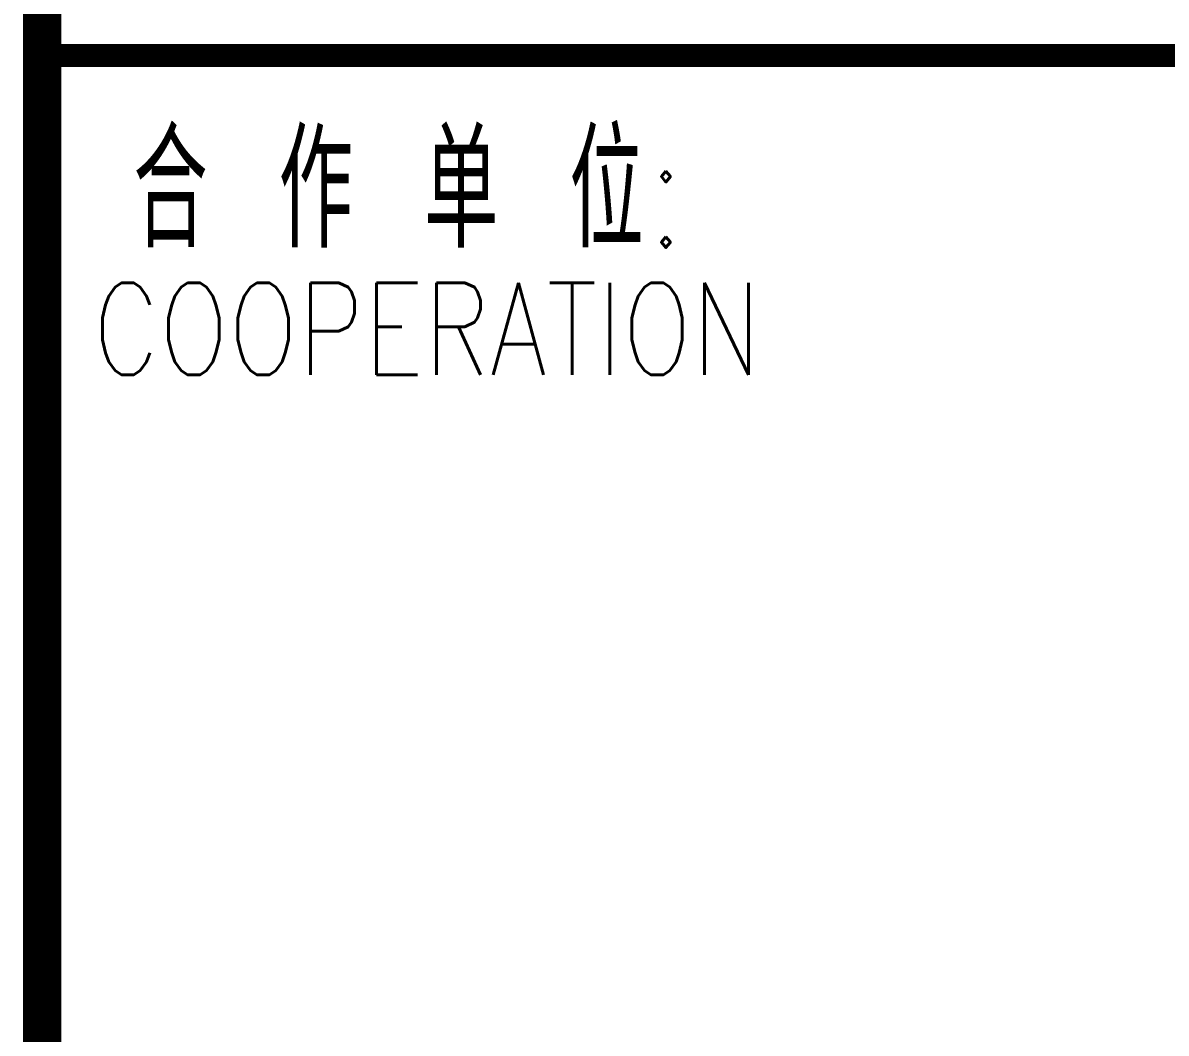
# Model space of a CAD drawing. Extents: x 1834097 to 1952997, y -130665 to -46565.
# Drawn here: x 1944947 to 1947932, y -57118 to -54480 of the extents above; entities that cross this region are included whole.
import ezdxf
from ezdxf.enums import TextEntityAlignment as Align

# ---------------------------------------------------------------- set-up
doc = ezdxf.new("R2010")
doc.units = 0
doc.header["$LTSCALE"] = 1000
doc.header["$MEASUREMENT"] = 0
for name, color, linetype in [('BTTK', 7, 'Continuous'), ('e-标注', 7, 'Continuous'), ('PUB_TITLE', 4, 'Continuous')]:
    doc.layers.add(name, color=color, linetype=linetype)
doc.styles.add('HZ(TK)', font='simplex.shx', dxfattribs={"width": 0.9, "bigfont": 'gbcbig.shx'})

# ---------------------------------------------------------------- blocks, each defined once
blk = doc.blocks.new('vhtemplate_2020年新竖式图框_A0')
at = {"layer": 'BTTK', "const_width": 0.6}
blk.add_lwpolyline([(1179, 761), (1109, 761)], dxfattribs=at)
at = {"layer": 'PUB_TITLE', "const_width": 1}
blk.add_lwpolyline([(1109, 10), (1109, 831)], dxfattribs=at)
at = {"layer": 'BTTK', "style": 'HZ(TK)', "width": 0.9}
blk.add_text('合 作 单 位:', height=3, dxfattribs=at).set_placement((1111.382, 755.978))
at = {"layer": 'BTTK', "style": 'HZ(TK)', "width": 0.8}
blk.add_text('COOPERATION', height=2.4, dxfattribs=at).set_placement((1119.054, 753.857), align=Align.MIDDLE_CENTER)
at = {"layer": 'BTTK', "color": 4, "style": 'HZ(TK)', "width": 0.9}
for tag, p in [('合作单位', (1144, 743.5)), ('建设单位', (1144, 209.5)), ('工程名称', (1144, 176.5)), ('子项名称', (1154, 160)), ('图纸名称', (1144, 141))]:
    blk.add_attdef(tag, text='', height=3.5, dxfattribs=at).set_placement(p, align=Align.MIDDLE_CENTER)
for tag, p in [('注册证书号', (1156.5, 309.006)), ('注册印章号', (1156.5, 301.006)), ('设计号', (1154, 193)), ('图别', (1137.75, 34)), ('图号', (1170.25, 34)), ('版本号', (1137.75, 26)), ('日期', (1170.25, 26))]:
    blk.add_attdef(tag, text='', height=3.5, dxfattribs=at).set_placement(p, align=Align.MIDDLE)

msp = doc.modelspace()

# ---------------------------------------------------------------- block references
at = {"layer": 'e-标注', "xscale": 100, "yscale": 100, "zscale": 100}
msp.add_blockref('vhtemplate_2020年新竖式图框_A0', (1834096.7, -130664.5), dxfattribs=at)

doc.saveas('drawing.dxf')
